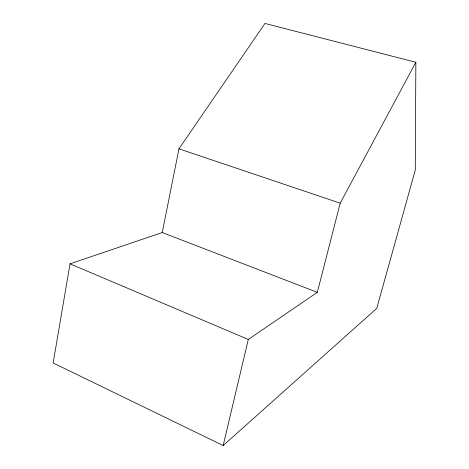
<?xml version="1.0" encoding="UTF-8"?>
<svg xmlns="http://www.w3.org/2000/svg" width="469" height="469" viewBox="0 0 469 469"><rect width="100%" height="100%" fill="white"/><g stroke="black" fill="none" stroke-linecap="round" stroke-linejoin="round"><path stroke-width="0.7" d="M415.856 62.277L415.288 170.03L376.771 308.338L223.174 445.55L53.144 362.953L70.039 263.842L162.256 232.53L317.32 292.345L340.207 203.171L415.856 62.277L264.967 23.45L178.959 148.825L162.256 232.53M223.174 445.55L248.3 339.45L317.32 292.345M178.959 148.825L340.207 203.171M70.039 263.842L248.3 339.45"/></g></svg>
